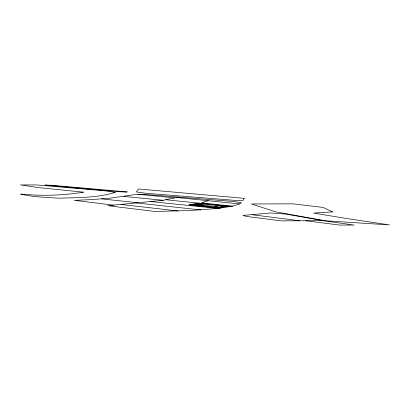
<?xml version="1.0" encoding="UTF-8"?>
<svg xmlns="http://www.w3.org/2000/svg" width="410" height="410" viewBox="0 0 410 410"><rect width="100%" height="100%" fill="white"/><g stroke="black" fill="none" stroke-linecap="round" stroke-linejoin="round"><path stroke-width="0.61" d="M239.532 203.929L176.531 197.476L178.411 197.082L163.17 200.295L107.794 205.692L154.821 211.457L189.891 210.535L217.982 208.444L232.603 206.127L239.532 203.929L241.603 202.694L232.342 201.377L146.816 194.565L137.427 194.253L110.07 198.148L90.917 199.634L74.394 200.346L113.959 205.2M208.285 200.731L201.787 202.653L205.969 203.396L232.603 206.127M198.578 203.165L195.621 203.642L201.761 204.267L204.718 203.79M191.813 204.903L199.521 203.662L226.971 206.45L219.263 207.691M195.247 205.313L198.204 204.836M201.387 205.938L204.58 205.42L222.753 207.332L219.801 207.808L189.107 204.687L192.064 204.211L204.339 205.461M213.661 207.183L216.854 206.671M223.122 205.661L220.165 206.138L226.299 206.758L229.257 206.281M215.358 207.291L216.844 207.055L220.749 207.45M223.066 206.051L221.574 206.291L225.479 206.686M198.809 203.129L189.087 204.687L192.982 205.415L220.129 208.193M323.198 220.641L281.424 220.877L246.553 216.459L242.915 215.419L271.02 212.964L285.939 214.107L325.212 220.995L354.143 225.054L339.685 225.075L305.624 220.739M137.862 194.268L174.614 197.881M123.984 196.4L163.17 200.295M165.773 199.747L231.071 206.43M198.03 203.898L201.935 204.298M193.3 204.662L197.205 205.056M150.583 201.541L217.982 208.444M101.603 198.891L137.288 202.678M135.751 202.888L200.838 209.93M121.037 204.452L178.073 210.976M252.616 214.794L299.756 220.775M244.201 198.337L243.099 200.521L234.612 200.341L145.683 193.259L136.371 191.936L138.539 188.974L244.201 198.337M115.22 192.362C96.955 198.081 77.434 197.538 58.481 198.209C45.823 197.292 32.99 197.087 20.608 194.063C41.589 196.129 62.674 195.534 83.481 192.162L37.93 187.544L20.5 184.925L36.49 184.936L104.95 190.819L115.22 192.362M127.115 191.89L126.27 192.141L114.277 191.342L44.997 185.069L51.306 185.258L127.115 191.89M332.582 211.878L313.568 213.108L348.889 218.863L389.5 224.916L325.135 220.754L275.602 211.832L251.484 203.954L293.012 203.842L323.183 207.45L332.582 211.878"/></g></svg>
